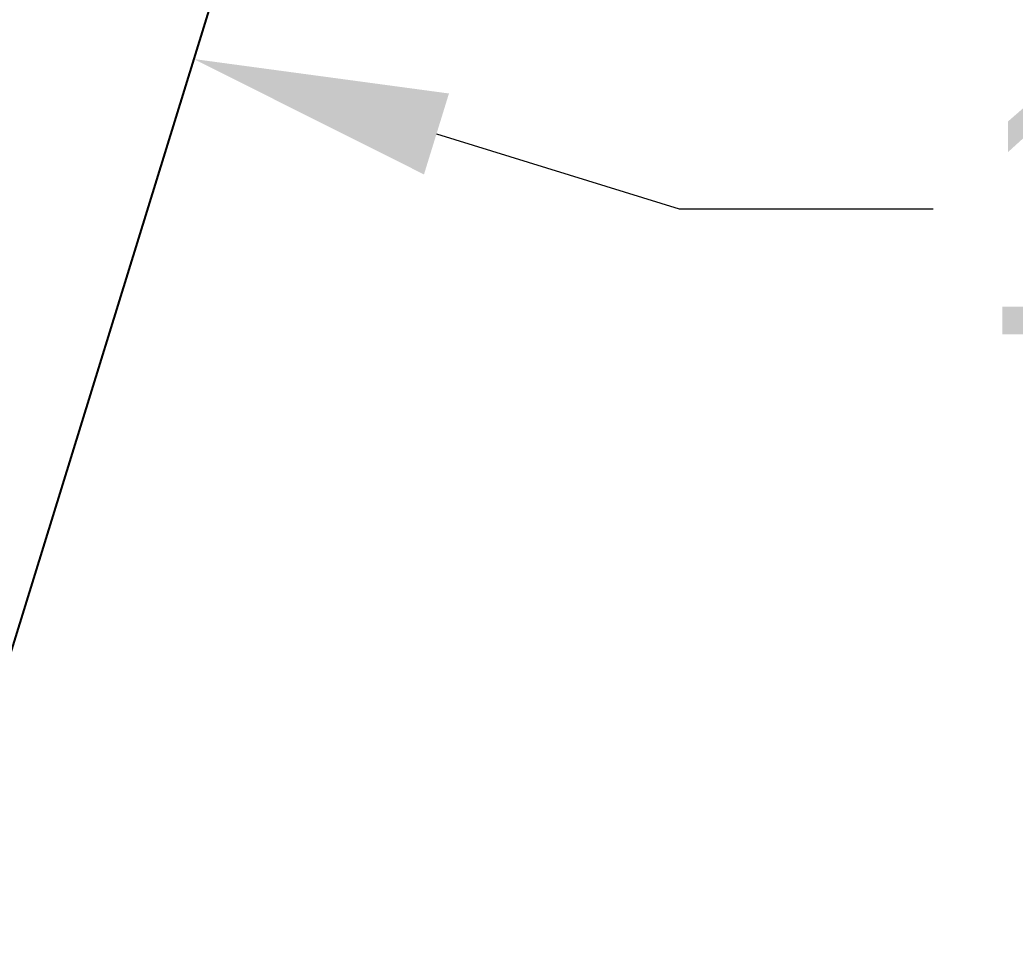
# Model space of a CAD drawing. Extents: x 538089 to 546766, y 6046620 to 6052605.
# Drawn here: x 544624.23 to 544663.4, y 6049546.97 to 6049583.77 of the extents above; entities that cross this region are included whole.
import ezdxf

# ---------------------------------------------------------------- set-up
doc = ezdxf.new("R2010")
doc.units = 0
doc.header["$LTSCALE"] = 5
doc.layers.add('F-RW', color=190, linetype='Continuous')
doc.layers.add('F-RW-T', color=190, linetype='Continuous', lineweight=9)
doc.styles.add('80CG', font='ARIALN.TTF', dxfattribs={"height": 10})
doc.dimstyles.new('Compass 5 000', dxfattribs={"dimscale": 5, "dimtxt": 9, "dimasz": 2, "dimexe": 0.2, "dimexo": 0.0625, "dimgap": 0.5, "dimtad": 0, "dimtih": 1, "dimtoh": 1, "dimzin": 0, "dimdsep": 46, "dimtxsty": '80CG', "dimcen": 0.1, "dimse1": 1, "dimse2": 1, "dimclrd": 256, "dimclrt": 256, "dimaunit": 1, "dimadec": 4, "dimazin": 0, "dimtfac": 0.06, "dimtofl": 0, "dimtmove": 0, "dimatfit": 1, "dimfxl": 0.2, "dimtolj": 1, "dimtzin": 0, "dimlwd": -1, "dimarcsym": 0})

# ---------------------------------------------------------------- blocks, each defined once
blk = doc.blocks.new('*D627')
at = {"layer": 'F-RW-T', "transparency": 16777216}
for p, q in [((544604.328, 6049590.489), (544594.772, 6049593.438)), ((544640.628, 6049579.284), (544650.183, 6049576.334)), ((544650.183, 6049576.334), (544660.183, 6049576.334))]:
    blk.add_line(p, q, dxfattribs=at)
for points in [[(544604.819, 6049592.081), (544603.836, 6049588.896), (544613.883, 6049587.539)], [(544641.12, 6049580.876), (544640.137, 6049577.691), (544631.073, 6049582.233)]]:
    blk.add_solid(points, dxfattribs=at)
at = {"layer": 'F-RW-T', "transparency": 16777216, "insert": (544699.269, 6049576.334), "char_height": 10, "attachment_point": 5, "style": '80CG'}
blk.add_mtext('\\A1;Paramount\\P18.00 P/L R/W\\PPLA 940101', dxfattribs=at)

msp = doc.modelspace()

# ---------------------------------------------------------------- linework, layer by layer
at = {"layer": 'F-RW'}
msp.add_lwpolyline([(545649.382, 6050653.136), (545622.563, 6050652.718), (545579.642, 6050642.72), (545549.551, 6050635.711), (545534.438, 6050632.19), (545080.077, 6050382.902), (544735.713, 6049921.24), (544534.061, 6049267.939), (544515.177, 6049267.758), (544719.54, 6049929.841), (544992.664, 6050295.793), (544855.371, 6051951.15), (544855.43, 6051977.172), (544857.226, 6052060.62), (544857.276, 6052062.95), (544857.432, 6052070.222), (544857.76, 6052085.419), (544856.737, 6052085.409), (544849.149, 6052085.324), (544731.114, 6052084.001), (544631.448, 6052082.885)], dxfattribs=at)

# ---------------------------------------------------------------- dimensions: what is measured, and where the dimension line sits
at = {"layer": 'F-RW-T', "color": 4}
dim = msp.add_aligned_dim(p1=(544613.704, 6049586.961), p2=(544630.895, 6049581.654), distance=0.606, text='Paramount\\P18.00 P/L R/W\\PPLA 940101', dimstyle='Compass 5 000', dxfattribs=at)
dim.commit()
dim.dimension.update_dxf_attribs({"geometry": '*D627', "text_midpoint": (544699.269, 6049576.334)})

doc.saveas('drawing.dxf')
